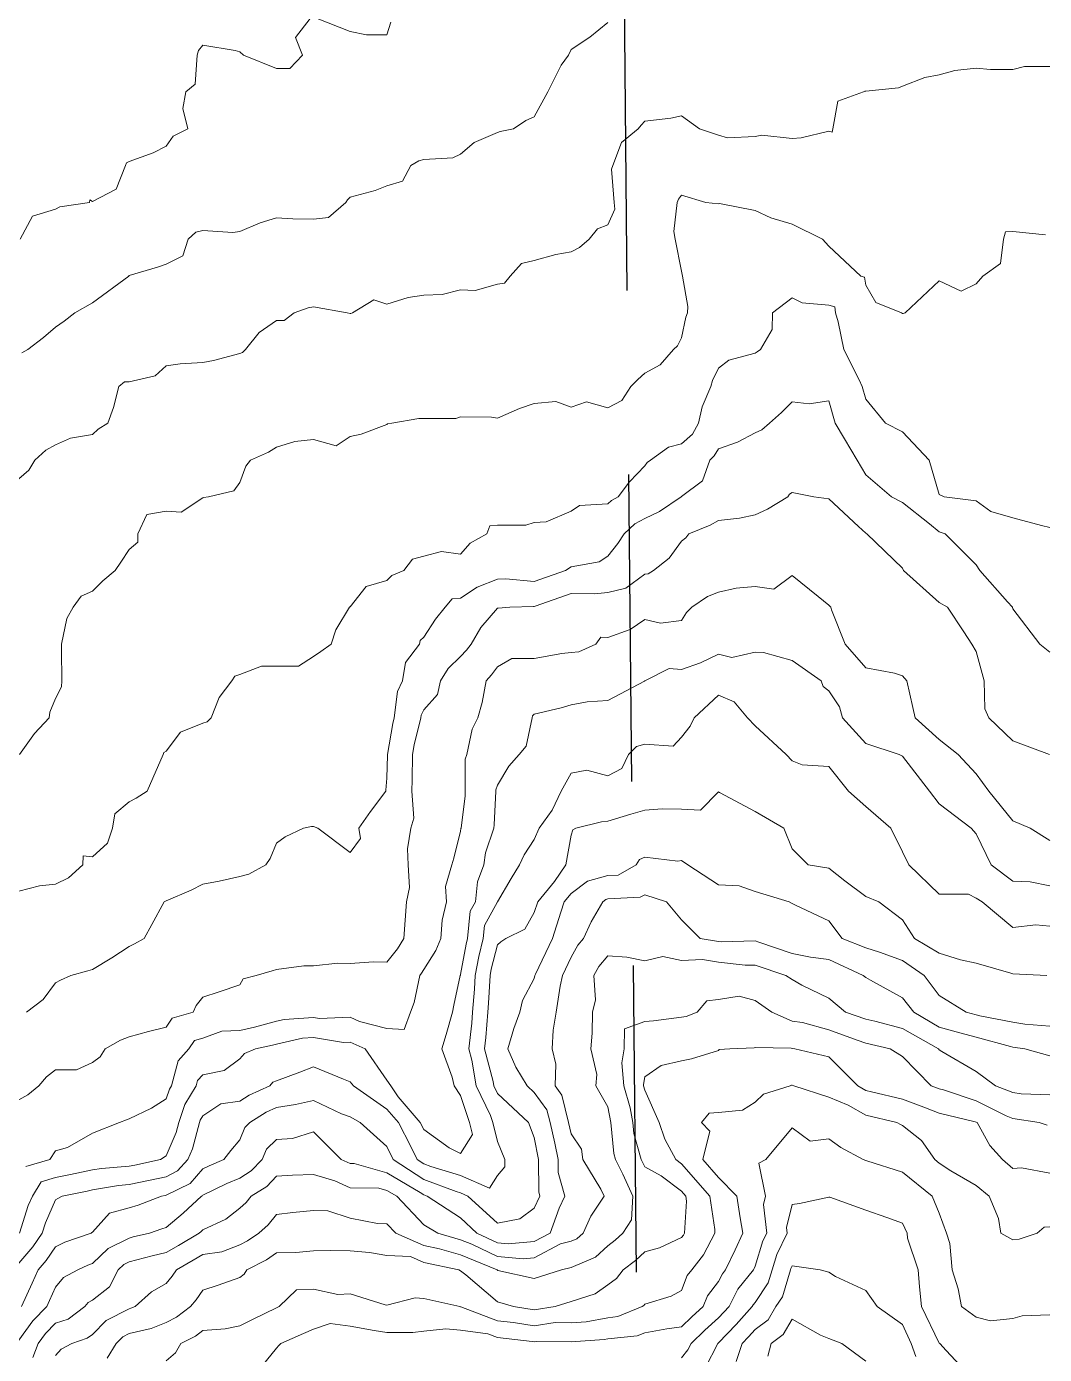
# Model space of a CAD drawing. Extents: x 537850 to 541798, y 6045627 to 6050132.
# Drawn here: x 540245.9 to 540328.9, y 6046808.1 to 6046916.4 of the extents above; entities that cross this region are included whole.
import ezdxf

# ---------------------------------------------------------------- set-up
doc = ezdxf.new("R2010")
doc.units = 0
doc.header["$LTSCALE"] = 5
doc.linetypes.add('DASHED2', pattern=[9.525, 6.35, -3.175])
doc.linetypes.add('foc-LSD', pattern=[8, 5, -3])
doc.layers.add('Contour_Line_Intermediate', color=7, linetype='DASHED2', true_color=0xd9d9d9)
doc.layers.add('Contour_Line_Major', color=7, linetype='Continuous', true_color=0x6b6b6b)
doc.layers.add('L-SECTION-LSD', color=7, linetype='foc-LSD')

msp = doc.modelspace()

# ---------------------------------------------------------------- linework, layer by layer
at = {"layer": 'Contour_Line_Intermediate', "linetype": 'Continuous', "lineweight": 13, "flags": 128}
for points, elevation in [([(540293.311, 6046916.685), (540291.844, 6046915.493), (540290.311, 6046914.5), (540290.094, 6046914.026), (540289.507, 6046913.222), (540288.406, 6046911.026), (540287.311, 6046908.994), (540286.634, 6046908.704), (540285.618, 6046908.026), (540284.529, 6046907.809), (540284.312, 6046907.719), (540282.426, 6046906.912), (540281.312, 6046905.946), (540280.682, 6046905.656), (540278.312, 6046905.524), (540277.914, 6046905.424), (540277.264, 6046905.026), (540276.569, 6046903.77), (540275.312, 6046903.373), (540274.348, 6046902.991), (540272.312, 6046902.44), (540272.095, 6046902.244), (540271.959, 6046902.027), (540270.541, 6046900.798), (540269.312, 6046900.65), (540267.65, 6046900.689), (540266.312, 6046900.77), (540264.979, 6046900.36), (540263.313, 6046899.666), (540262.765, 6046899.574), (540260.313, 6046899.738), (540259.735, 6046899.605), (540259.121, 6046899.027), (540258.667, 6046897.672), (540257.313, 6046897.002), (540256.603, 6046896.736), (540254.313, 6046896.063), (540254.286, 6046896.054), (540254.274, 6046896.027), (540251.313, 6046893.834), (540249.871, 6046893.027), (540249.006, 6046892.335), (540248.313, 6046891.859), (540247.336, 6046891.004), (540246.059, 6046890.027), (540245.573, 6046889.768)], 893.957), ([(540329.309, 6046913.095), (540327.24, 6046913.095), (540326.31, 6046912.854), (540324.471, 6046912.864), (540323.31, 6046912.976), (540321.565, 6046912.771), (540320.31, 6046912.435), (540319.136, 6046912.2), (540317.31, 6046911.496), (540316.975, 6046911.361), (540314.31, 6046911.081), (540314.243, 6046911.093), (540314.131, 6046911.026), (540312.052, 6046910.284), (540311.629, 6046908.026), (540311.579, 6046907.758), (540311.31, 6046907.822), (540309.055, 6046907.281), (540308.31, 6046907.23), (540305.842, 6046907.495), (540305.311, 6046907.401), (540303.04, 6046907.297), (540302.311, 6046907.502), (540300.764, 6046908.026), (540299.311, 6046909.077), (540298.435, 6046908.902), (540296.311, 6046908.637), (540296.024, 6046908.314), (540295.768, 6046908.026), (540294.417, 6046906.921), (540293.698, 6046905.026), (540293.614, 6046904.723), (540293.812, 6046902.027), (540293.868, 6046901.47), (540293.311, 6046900.206), (540292.473, 6046899.865), (540291.779, 6046899.027), (540290.985, 6046898.354), (540290.311, 6046897.991), (540289.068, 6046897.784), (540287.311, 6046897.282), (540286.278, 6046897.06), (540285.36, 6046896.027), (540284.883, 6046895.455), (540284.312, 6046895.376), (540282.483, 6046894.855), (540281.312, 6046894.907), (540279.815, 6046894.524), (540278.312, 6046894.46), (540277.05, 6046894.289), (540275.312, 6046893.724), (540274.245, 6046894.094), (540272.504, 6046893.027), (540272.356, 6046892.983), (540272.312, 6046892.979), (540272.072, 6046893.027), (540269.312, 6046893.504), (540268.897, 6046893.443), (540267.749, 6046893.027), (540266.944, 6046892.396), (540266.312, 6046892.393), (540264.91, 6046891.429), (540263.789, 6046890.027), (540263.545, 6046889.794), (540263.313, 6046889.713), (540261.188, 6046889.152), (540260.313, 6046888.967), (540258.469, 6046888.871), (540257.313, 6046888.704), (540256.439, 6046887.901), (540254.313, 6046887.398), (540253.938, 6046887.402), (540253.478, 6046887.027), (540253.022, 6046885.318), (540252.561, 6046884.028), (540251.785, 6046883.555), (540251.313, 6046883.108), (540249.516, 6046882.824), (540248.313, 6046882.263), (540247.508, 6046881.833), (540246.629, 6046881.028), (540246.142, 6046880.199), (540245.313, 6046879.498)], 892.957), ([(540328.965, 6046899.371), (540326.31, 6046899.666), (540325.707, 6046899.629), (540325.548, 6046899.027), (540325.287, 6046897.05), (540323.849, 6046896.027), (540323.31, 6046895.402), (540322.086, 6046894.803), (540320.31, 6046895.636), (540317.525, 6046893.027), (540317.364, 6046892.973), (540317.31, 6046892.966), (540317.239, 6046893.027), (540315.15, 6046893.867), (540314.31, 6046895.283), (540314.215, 6046895.932), (540313.918, 6046896.027), (540311.31, 6046898.472), (540310.788, 6046899.027), (540308.31, 6046900.266), (540306.572, 6046900.765), (540305.311, 6046901.362), (540302.407, 6046901.93), (540302.311, 6046901.918), (540301.293, 6046902.027), (540299.311, 6046902.604), (540299.053, 6046902.284), (540298.944, 6046902.027), (540298.693, 6046899.644), (540298.792, 6046899.027), (540299.311, 6046896.433), (540299.388, 6046896.027), (540299.831, 6046893.547), (540299.805, 6046893.027), (540299.665, 6046892.673), (540299.311, 6046890.997), (540298.988, 6046890.35), (540298.665, 6046890.027), (540297.554, 6046888.784), (540296.311, 6046888.109), (540295.736, 6046887.602), (540295.173, 6046887.027), (540294.444, 6046885.894), (540293.311, 6046885.29), (540291.564, 6046885.775), (540290.311, 6046885.33), (540289.077, 6046885.793), (540287.311, 6046885.646), (540286.098, 6046885.241), (540284.312, 6046884.43), (540283.816, 6046884.524), (540281.312, 6046884.547), (540280.922, 6046884.417), (540278.312, 6046884.417), (540277.916, 6046884.424), (540275.718, 6046884.028), (540275.356, 6046883.984), (540275.312, 6046883.936), (540273.197, 6046883.143), (540272.312, 6046882.946), (540271.161, 6046882.179), (540269.312, 6046882.707), (540267.806, 6046882.534), (540266.312, 6046882.084), (540265.657, 6046881.683), (540264.2, 6046881.028), (540263.801, 6046880.539), (540263.313, 6046879.191), (540262.824, 6046878.516), (540260.784, 6046878.028), (540260.372, 6046877.969), (540260.313, 6046877.942), (540258.546, 6046876.794), (540257.313, 6046876.85), (540255.739, 6046876.601), (540255.006, 6046875.028), (540255.006, 6046874.335), (540254.313, 6046873.729), (540253.629, 6046872.712), (540253.169, 6046872.028), (540252.153, 6046871.188), (540251.313, 6046870.344), (540250.41, 6046869.931), (540249.743, 6046869.028), (540249.239, 6046868.103), (540248.794, 6046866.028), (540248.798, 6046865.543), (540248.821, 6046863.029), (540248.788, 6046862.554), (540248.313, 6046861.606), (540247.849, 6046860.493), (540247.787, 6046860.029), (540246.593, 6046858.749), (540245.379, 6046857.029)], 891.957), ([(540245.313, 6046845.896), (540247.009, 6046846.334), (540248.313, 6046846.45), (540249.372, 6046846.97), (540250.523, 6046848.029), (540250.569, 6046848.773), (540251.313, 6046848.695), (540252.548, 6046849.794), (540252.961, 6046851.029), (540253.136, 6046852.206), (540254.313, 6046853.17), (540254.875, 6046853.467), (540255.773, 6046854.029), (540256.24, 6046855.102), (540257.078, 6046857.029), (540257.145, 6046857.197), (540257.313, 6046857.29), (540258.489, 6046858.853), (540260.313, 6046859.578), (540260.651, 6046859.69), (540260.989, 6046860.029), (540261.653, 6046861.688), (540262.659, 6046863.029), (540262.916, 6046863.425), (540263.313, 6046863.541), (540265.099, 6046864.242), (540266.312, 6046864.242), (540268.105, 6046864.235), (540269.312, 6046865.015), (540269.909, 6046865.432), (540270.763, 6046866.028), (540271.151, 6046867.19), (540272.254, 6046869.028), (540272.288, 6046869.053), (540272.312, 6046869.057), (540273.605, 6046870.735), (540275.312, 6046871.209), (540275.711, 6046871.629), (540276.69, 6046872.028), (540277.384, 6046872.956), (540278.312, 6046873.185), (540279.766, 6046873.573), (540281.312, 6046873.363), (540282.09, 6046874.25), (540283.455, 6046875.028), (540283.677, 6046875.662), (540284.312, 6046875.725), (540286.614, 6046875.725), (540287.311, 6046875.943), (540288.288, 6046876.004), (540290.311, 6046876.86), (540291.009, 6046877.33), (540293.311, 6046877.472), (540293.6, 6046877.739), (540294.155, 6046878.028), (540295.075, 6046879.264), (540296.311, 6046880.548), (540296.516, 6046880.823), (540296.792, 6046881.028), (540298.258, 6046882.081), (540299.311, 6046882.344), (540300.193, 6046883.145), (540300.684, 6046884.028), (540300.98, 6046885.359), (540301.706, 6046887.027), (540301.82, 6046887.518), (540302.311, 6046888.505), (540303.158, 6046889.18), (540305.311, 6046889.742), (540305.48, 6046889.858), (540305.748, 6046890.027), (540306.68, 6046891.658), (540306.731, 6046893.027), (540308.31, 6046894.261), (540309.132, 6046893.849), (540311.31, 6046893.663), (540311.792, 6046893.509), (540311.863, 6046893.027), (540312.056, 6046892.281), (540312.542, 6046890.027), (540313.78, 6046887.557), (540314.035, 6046887.027), (540314.31, 6046885.99), (540315.915, 6046884.028), (540317.31, 6046883.335), (540319.481, 6046881.028), (540320.31, 6046878.228), (540320.713, 6046878.028), (540323.31, 6046877.703), (540324.512, 6046876.825), (540326.31, 6046876.322), (540328.635, 6046875.702), (540329.309, 6046875.522)], 890.957), ([(540245.313, 6046828.88), (540246.048, 6046829.296), (540246.957, 6046830.03), (540247.582, 6046830.761), (540248.313, 6046831.327), (540250.016, 6046831.327), (540251.313, 6046831.934), (540251.948, 6046832.395), (540252.343, 6046833.03), (540253.599, 6046833.744), (540254.313, 6046834.01), (540255.89, 6046834.453), (540257.313, 6046834.798), (540257.806, 6046835.537), (540259.517, 6046836.03), (540259.778, 6046836.564), (540260.313, 6046837.252), (540261.646, 6046837.697), (540263.313, 6046838.252), (540263.595, 6046838.747), (540264.646, 6046839.03), (540265.945, 6046839.397), (540266.312, 6046839.52), (540268.544, 6046839.798), (540269.312, 6046839.81), (540271.304, 6046840.037), (540272.312, 6046840.004), (540274.212, 6046840.13), (540275.312, 6046840.097), (540276.16, 6046841.181), (540276.677, 6046842.03), (540276.804, 6046843.537), (540276.897, 6046845.029), (540277.156, 6046846.185), (540277.05, 6046848.029), (540276.986, 6046849.355), (540277.245, 6046851.029), (540277.498, 6046851.843), (540277.347, 6046854.029), (540277.374, 6046854.967), (540277.402, 6046857.029), (540277.529, 6046857.811), (540278.078, 6046860.029), (540278.105, 6046860.235), (540278.312, 6046860.67), (540279.424, 6046861.916), (540279.683, 6046863.029), (540280.301, 6046864.04), (540281.312, 6046865.015), (540281.795, 6046865.545), (540282.157, 6046866.028), (540282.958, 6046867.382), (540284.312, 6046868.964), (540284.376, 6046868.964), (540285.31, 6046869.028), (540287.251, 6046869.088), (540287.311, 6046869.083), (540287.396, 6046869.113), (540290.311, 6046870.145), (540292.222, 6046870.118), (540293.311, 6046870.225), (540294.762, 6046870.578), (540296.311, 6046871.734), (540296.593, 6046871.746), (540297.037, 6046872.028), (540298.306, 6046873.033), (540299.311, 6046874.429), (540299.646, 6046874.693), (540299.905, 6046875.028), (540301.63, 6046875.709), (540302.311, 6046876.094), (540304.034, 6046876.304), (540305.311, 6046876.573), (540306.319, 6046877.019), (540307.967, 6046878.028), (540308.095, 6046878.243), (540308.31, 6046878.37), (540310.097, 6046878.028), (540311.31, 6046877.876), (540313.738, 6046875.6), (540314.31, 6046875.063), (540314.417, 6046875.028), (540317.31, 6046872.211), (540317.385, 6046872.028), (540320.31, 6046869.423), (540320.975, 6046869.028), (540322.306, 6046867.032), (540322.955, 6046866.028), (540323.31, 6046865.413), (540323.963, 6046863.029), (540324.027, 6046860.746), (540324.334, 6046860.029), (540326.31, 6046858.149), (540329.295, 6046857.043)], 888.957), ([(540245.9, 6046823.444), (540247.832, 6046824.03), (540248.313, 6046824.74), (540249.276, 6046824.993), (540251.313, 6046826.166), (540253.529, 6046827.03), (540254.083, 6046827.26), (540254.313, 6046827.336), (540256.128, 6046828.216), (540257.313, 6046828.966), (540257.581, 6046829.762), (540257.744, 6046830.03), (540258.289, 6046832.054), (540259.166, 6046833.03), (540259.625, 6046833.717), (540260.313, 6046833.915), (540261.868, 6046834.474), (540263.313, 6046834.544), (540264.522, 6046834.821), (540266.312, 6046835.285), (540266.922, 6046835.42), (540269.312, 6046835.601), (540269.824, 6046835.518), (540272.312, 6046835.618), (540273.073, 6046835.269), (540275.312, 6046834.688), (540276.715, 6046834.627), (540277.237, 6046836.03), (540277.528, 6046836.813), (540277.996, 6046839.03), (540278.135, 6046839.207), (540278.312, 6046839.498), (540279.286, 6046841.056), (540279.712, 6046842.03), (540279.799, 6046843.542), (540280.171, 6046845.029), (540280.069, 6046846.272), (540280.601, 6046848.029), (540280.747, 6046848.594), (540281.312, 6046850.784), (540281.338, 6046851.003), (540281.346, 6046851.029), (540281.674, 6046853.666), (540281.692, 6046854.029), (540281.692, 6046856.648), (540281.826, 6046857.029), (540282.243, 6046859.097), (540282.714, 6046860.029), (540283.064, 6046861.276), (540283.382, 6046863.029), (540283.825, 6046863.515), (540284.312, 6046864.164), (540285.477, 6046864.863), (540287.311, 6046864.863), (540289.543, 6046865.26), (540290.311, 6046865.357), (540290.931, 6046865.409), (540292.316, 6046866.028), (540292.743, 6046866.596), (540293.311, 6046866.576), (540295.135, 6046867.205), (540296.311, 6046868.023), (540297.595, 6046867.744), (540299.311, 6046867.958), (540299.722, 6046868.617), (540300.142, 6046869.028), (540301.426, 6046869.913), (540302.311, 6046870.258), (540303.762, 6046870.577), (540305.311, 6046870.731), (540306.826, 6046870.513), (540308.31, 6046871.629), (540310.438, 6046869.901), (540311.31, 6046869.21), (540311.48, 6046869.028), (540311.525, 6046868.813), (540312.639, 6046866.028), (540314.31, 6046864.081), (540316.67, 6046863.669), (540317.31, 6046863.452), (540317.664, 6046863.029), (540318.139, 6046860.858), (540318.353, 6046860.029), (540320.31, 6046858.245), (540321.841, 6046857.029), (540323.31, 6046855.448), (540324.35, 6046854.029), (540326.31, 6046851.633), (540327.719, 6046851.029), (540329.309, 6046850.024)], 887.957), ([(540245.362, 6046818.031), (540246.079, 6046820.265), (540246.421, 6046821.031), (540247.148, 6046822.196), (540248.313, 6046822.55), (540249.541, 6046822.803), (540251.313, 6046823.168), (540252.049, 6046823.294), (540254.313, 6046823.472), (540254.774, 6046823.569), (540256.854, 6046824.03), (540257.313, 6046824.327), (540258.127, 6046826.217), (540258.346, 6046827.03), (540258.842, 6046828.501), (540259.772, 6046830.03), (540259.887, 6046830.456), (540260.313, 6046830.93), (540262.059, 6046831.283), (540263.313, 6046832.23), (540263.69, 6046832.652), (540264.593, 6046833.03), (540265.992, 6046833.35), (540266.312, 6046833.433), (540268.438, 6046833.905), (540269.312, 6046833.971), (540271.772, 6046833.57), (540272.312, 6046833.592), (540273.534, 6046833.03), (540275.312, 6046830.481), (540275.619, 6046830.03), (540276.22, 6046829.122), (540278.021, 6046827.03), (540278.312, 6046826.471), (540280.364, 6046824.978), (540281.312, 6046824.525), (540282.28, 6046826.061), (540282.037, 6046827.03), (540281.312, 6046829.247), (540280.776, 6046830.03), (540280.617, 6046830.725), (540279.78, 6046833.03), (540280.137, 6046834.204), (540280.642, 6046836.03), (540280.75, 6046836.592), (540281.28, 6046839.03), (540281.292, 6046839.049), (540281.312, 6046839.094), (540281.766, 6046841.576), (540281.881, 6046842.03), (540282.09, 6046844.251), (540282.51, 6046845.029), (540282.693, 6046846.648), (540283.212, 6046848.029), (540283.328, 6046849.012), (540284.009, 6046851.029), (540284.042, 6046851.299), (540284.178, 6046854.029), (540284.178, 6046854.163), (540284.312, 6046854.543), (540285.248, 6046856.092), (540286.088, 6046857.029), (540286.639, 6046857.702), (540287.132, 6046860.029), (540287.164, 6046860.177), (540287.311, 6046860.31), (540289.507, 6046860.833), (540290.311, 6046861.074), (540291.617, 6046861.335), (540293.311, 6046861.433), (540296.296, 6046863.014), (540296.311, 6046863.023), (540296.318, 6046863.029), (540298.288, 6046864.052), (540299.311, 6046863.963), (540300.845, 6046864.494), (540302.311, 6046865.215), (540303.395, 6046864.944), (540305.311, 6046865.362), (540305.986, 6046865.353), (540308.31, 6046864.684), (540310.684, 6046863.029), (540310.858, 6046862.577), (540311.31, 6046862.219), (540312.186, 6046860.905), (540312.429, 6046860.029), (540314.31, 6046857.923), (540317.044, 6046857.029), (540317.31, 6046856.903), (540319.51, 6046854.029), (540320.31, 6046853.016), (540322.901, 6046851.029), (540323.31, 6046850.559), (540324.537, 6046848.029), (540326.31, 6046846.715), (540327.699, 6046846.64), (540329.309, 6046846.321)], 886.957), ([(540245.313, 6046815.575), (540246.448, 6046816.896), (540247.214, 6046818.031), (540247.481, 6046818.863), (540248.313, 6046820.729), (540248.498, 6046820.846), (540248.837, 6046821.031), (540250.89, 6046821.454), (540251.313, 6046821.541), (540253.438, 6046821.906), (540254.313, 6046821.974), (540256.013, 6046822.331), (540257.313, 6046822.619), (540258.256, 6046823.087), (540259.085, 6046824.03), (540259.454, 6046824.889), (540260.032, 6046827.03), (540260.103, 6046827.24), (540260.313, 6046827.585), (540261.78, 6046828.563), (540263.313, 6046828.772), (540264.081, 6046829.261), (540265.755, 6046830.03), (540266.018, 6046830.324), (540266.312, 6046830.447), (540268.215, 6046831.128), (540269.312, 6046831.579), (540271.78, 6046830.562), (540272.312, 6046830.366), (540272.58, 6046830.03), (540275.312, 6046828.122), (540276.252, 6046827.03), (540277.266, 6046825.076), (540277.757, 6046824.03), (540278.312, 6046823.67), (540278.892, 6046823.45), (540281.312, 6046822.716), (540283.666, 6046821.676), (540284.312, 6046822.727), (540284.915, 6046823.427), (540284.907, 6046824.03), (540284.312, 6046825.49), (540283.924, 6046827.03), (540283.736, 6046827.606), (540282.564, 6046830.03), (540282.228, 6046832.113), (540281.989, 6046833.03), (540282.221, 6046835.121), (540282.288, 6046836.03), (540282.442, 6046837.899), (540282.505, 6046839.03), (540282.785, 6046840.556), (540283.16, 6046842.03), (540283.259, 6046843.082), (540284.311, 6046845.029), (540284.311, 6046845.03), (540284.312, 6046845.03), (540285.423, 6046846.918), (540286.119, 6046848.029), (540286.49, 6046848.85), (540287.311, 6046850.116), (540287.703, 6046851.029), (540288.773, 6046852.491), (540289.515, 6046854.029), (540290.311, 6046855.497), (540291.58, 6046855.76), (540293.311, 6046855.293), (540294.439, 6046855.901), (540294.982, 6046857.029), (540295.647, 6046857.693), (540296.311, 6046857.883), (540298.622, 6046857.718), (540299.311, 6046858.443), (540300.012, 6046859.328), (540300.35, 6046860.029), (540302.311, 6046861.861), (540303.601, 6046861.319), (540304.677, 6046860.029), (540305.311, 6046859.368), (540307.823, 6046857.029), (540308.31, 6046856.522), (540309.141, 6046856.199), (540311.31, 6046856.039), (540312.914, 6046854.029), (540314.31, 6046852.779), (540316.36, 6046851.029), (540317.31, 6046849.104), (540317.816, 6046848.029), (540320.31, 6046845.652), (540322.687, 6046845.652), (540323.31, 6046845.331), (540323.804, 6046845.029), (540326.31, 6046842.944), (540328.186, 6046843.153), (540329.309, 6046843.051)], 885.957), ([(540245.313, 6046809.295), (540246.464, 6046810.88), (540247.6, 6046812.031), (540247.822, 6046812.522), (540248.313, 6046813.609), (540248.947, 6046814.397), (540250.117, 6046815.031), (540250.928, 6046815.416), (540251.313, 6046815.552), (540252.586, 6046816.758), (540254.313, 6046817.624), (540254.636, 6046817.707), (540255.97, 6046818.031), (540256.981, 6046818.362), (540257.313, 6046818.486), (540258.707, 6046819.636), (540260.211, 6046821.031), (540260.279, 6046821.064), (540260.313, 6046821.103), (540262.277, 6046822.066), (540263.313, 6046822.51), (540264.242, 6046823.101), (540265.146, 6046824.03), (540265.489, 6046824.853), (540266.312, 6046825.657), (540267.617, 6046825.725), (540269.312, 6046826.286), (540271.568, 6046824.03), (540272.312, 6046823.696), (540272.65, 6046823.692), (540275.312, 6046822.949), (540278.008, 6046821.334), (540278.312, 6046821.137), (540278.593, 6046821.031), (540281.312, 6046819.258), (540282.623, 6046818.031), (540284.312, 6046817.228), (540285.192, 6046817.15), (540287.311, 6046817.336), (540288.606, 6046818.031), (540289.337, 6046820.056), (540289.798, 6046821.031), (540289.256, 6046822.975), (540289.249, 6046824.03), (540288.998, 6046825.344), (540288.593, 6046827.03), (540288.345, 6046828.064), (540287.311, 6046829.495), (540286.744, 6046830.03), (540285.797, 6046831.544), (540285.164, 6046833.03), (540285.635, 6046834.706), (540286.121, 6046836.03), (540286.346, 6046836.995), (540287.311, 6046838.778), (540287.36, 6046839.03), (540287.405, 6046839.123), (540288.789, 6046842.03), (540289.463, 6046844.181), (540289.754, 6046845.029), (540290.311, 6046845.71), (540291.635, 6046846.705), (540293.311, 6046847.156), (540294.143, 6046847.198), (540295.615, 6046848.029), (540295.876, 6046848.464), (540296.311, 6046848.662), (540299.005, 6046848.335), (540299.311, 6046848.384), (540299.821, 6046848.029), (540302.311, 6046846.4), (540304.004, 6046846.336), (540305.311, 6046845.853), (540308.081, 6046845.029), (540308.31, 6046844.891), (540308.588, 6046844.752), (540311.31, 6046843.462), (540312.399, 6046842.03), (540314.31, 6046841.279), (540315.424, 6046840.915), (540317.31, 6046840.232), (540319.068, 6046839.03), (540320.31, 6046837.397), (540322.485, 6046836.03), (540323.31, 6046835.811), (540323.613, 6046835.727), (540326.31, 6046835.212), (540327.285, 6046835.054), (540329.309, 6046834.903)], 883.958), ([(540246.466, 6046807.879), (540246.907, 6046809.031), (540247.499, 6046809.846), (540248.313, 6046810.671), (540249.333, 6046811.011), (540250.701, 6046812.031), (540250.974, 6046812.37), (540251.313, 6046812.554), (540252.703, 6046813.641), (540253.417, 6046815.031), (540253.877, 6046815.467), (540254.313, 6046815.686), (540256.176, 6046816.167), (540257.313, 6046816.443), (540258.317, 6046817.026), (540260.009, 6046818.031), (540260.176, 6046818.168), (540260.313, 6046818.295), (540262.171, 6046819.172), (540263.313, 6046820.053), (540263.831, 6046820.513), (540264.247, 6046821.031), (540265.51, 6046821.833), (540266.312, 6046822.659), (540267.602, 6046822.741), (540269.312, 6046822.805), (540271.066, 6046822.277), (540272.312, 6046821.718), (540274.655, 6046821.687), (540275.312, 6046821.504), (540276.102, 6046821.031), (540278.312, 6046818.703), (540279.445, 6046818.031), (540281.312, 6046817.489), (540282.229, 6046817.113), (540284.312, 6046816.123), (540286.404, 6046815.938), (540287.311, 6046816.017), (540289.439, 6046817.159), (540290.311, 6046817.371), (540290.775, 6046817.567), (540291.282, 6046818.031), (540291.926, 6046819.416), (540293.018, 6046821.031), (540292.728, 6046821.614), (540291.278, 6046824.03), (540291.149, 6046824.868), (540290.311, 6046826.122), (540290.093, 6046827.03), (540289.555, 6046829.274), (540289.008, 6046830.03), (540289.066, 6046831.785), (540288.763, 6046833.03), (540288.845, 6046834.563), (540289.097, 6046836.03), (540289.427, 6046838.146), (540289.599, 6046839.03), (540290.311, 6046840.526), (540290.862, 6046841.479), (540291.33, 6046842.03), (540291.941, 6046843.399), (540292.887, 6046845.029), (540293.129, 6046845.211), (540293.311, 6046845.26), (540295.947, 6046845.394), (540296.311, 6046845.599), (540298.093, 6046845.029), (540299.311, 6046843.55), (540300.836, 6046842.03), (540302.311, 6046841.799), (540302.574, 6046841.767), (540305.311, 6046841.838), (540305.598, 6046841.742), (540308.31, 6046840.82), (540309.814, 6046840.526), (540311.31, 6046840.317), (540314.108, 6046839.03), (540314.31, 6046838.854), (540314.699, 6046838.641), (540317.31, 6046837.21), (540318.225, 6046836.03), (540320.31, 6046834.799), (540321.984, 6046834.355), (540323.31, 6046834.004), (540326.117, 6046833.222), (540326.31, 6046833.186), (540327.269, 6046833.03), (540329.309, 6046832.461)], 882.958), ([(540329.309, 6046829.297), (540326.967, 6046829.373), (540326.31, 6046829.474), (540324.877, 6046830.03), (540323.31, 6046831.183), (540320.514, 6046832.826), (540320.31, 6046832.959), (540320.24, 6046833.03), (540317.31, 6046834.699), (540315.044, 6046835.296), (540314.31, 6046835.468), (540312.669, 6046836.03), (540311.31, 6046837.169), (540309.102, 6046838.238), (540308.31, 6046838.696), (540307.815, 6046839.03), (540305.311, 6046839.871), (540304.491, 6046839.849), (540302.311, 6046840.118), (540301.02, 6046840.32), (540299.311, 6046840.244), (540297.777, 6046840.563), (540296.311, 6046840.213), (540294.84, 6046840.501), (540293.311, 6046840.615), (540292.582, 6046839.759), (540292.161, 6046839.03), (540292.306, 6046837.035), (540292.062, 6046836.03), (540292.021, 6046834.32), (540291.922, 6046833.03), (540292.403, 6046830.939), (540292.326, 6046830.03), (540293.311, 6046828.312), (540293.555, 6046827.03), (540293.795, 6046824.514), (540293.929, 6046824.03), (540294.518, 6046822.823), (540295.339, 6046821.031), (540295.226, 6046819.116), (540294.536, 6046818.031), (540293.904, 6046817.437), (540293.311, 6046816.991), (540292.287, 6046816.055), (540290.311, 6046815.221), (540289.533, 6046815.031), (540287.311, 6046814.318), (540284.355, 6046814.988), (540284.312, 6046815), (540284.276, 6046815.031), (540281.312, 6046816.245), (540279.601, 6046816.742), (540278.312, 6046817.015), (540276.02, 6046818.031), (540275.312, 6046818.789), (540274.537, 6046818.806), (540272.312, 6046819.251), (540270.498, 6046819.845), (540269.312, 6046819.876), (540267.631, 6046819.712), (540266.312, 6046819.544), (540265.638, 6046818.705), (540264.876, 6046818.031), (540263.943, 6046817.401), (540263.313, 6046817.075), (540261.844, 6046816.499), (540260.313, 6046816.282), (540259.527, 6046815.816), (540258.176, 6046815.031), (540257.82, 6046814.524), (540257.313, 6046813.907), (540256.119, 6046813.225), (540254.787, 6046812.031), (540254.449, 6046811.895), (540254.313, 6046811.864), (540252.433, 6046810.911), (540251.313, 6046809.76), (540250.896, 6046809.449), (540249.643, 6046809.031), (540248.768, 6046808.577), (540248.313, 6046808.041)], 881.958), ([(540329.09, 6046826.811), (540328.45, 6046827.03), (540326.31, 6046827.362), (540325.768, 6046827.572), (540323.31, 6046828.802), (540320.652, 6046829.688), (540320.31, 6046829.769), (540319.649, 6046830.03), (540317.31, 6046832.414), (540316.292, 6046833.03), (540314.31, 6046833.495), (540313.604, 6046833.736), (540311.31, 6046834.578), (540309.164, 6046835.176), (540308.31, 6046835.303), (540306.666, 6046836.03), (540305.311, 6046836.985), (540304.016, 6046837.324), (540302.311, 6046837.072), (540301.379, 6046836.962), (540300.573, 6046836.03), (540299.674, 6046835.666), (540299.311, 6046835.629), (540297.025, 6046835.316), (540296.311, 6046835.263), (540294.659, 6046834.682), (540294.637, 6046833.03), (540294.434, 6046831.907), (540294.614, 6046830.03), (540295.113, 6046828.228), (540295.341, 6046827.03), (540295.425, 6046826.145), (540296.013, 6046824.03), (540296.311, 6046823.419), (540297.643, 6046822.698), (540299.311, 6046821.431), (540299.66, 6046821.031), (540299.724, 6046820.617), (540299.555, 6046818.031), (540299.472, 6046817.869), (540299.311, 6046817.666), (540297.512, 6046816.829), (540296.311, 6046816.496), (540295.556, 6046815.786), (540294.552, 6046815.031), (540294.023, 6046814.319), (540293.311, 6046813.821), (540292.28, 6046813.062), (540290.311, 6046812.45), (540289.004, 6046812.031), (540287.311, 6046811.781), (540285.619, 6046812.031), (540284.312, 6046812.414), (540281.724, 6046814.618), (540281.312, 6046814.961), (540281.158, 6046815.031), (540278.312, 6046815.634), (540277.229, 6046816.114), (540275.312, 6046816.211), (540273.886, 6046816.457), (540272.312, 6046816.568), (540270.747, 6046816.596), (540269.312, 6046816.569), (540267.896, 6046816.448), (540266.312, 6046816.404), (540265.492, 6046815.851), (540263.907, 6046815.031), (540263.669, 6046814.674), (540263.313, 6046814.398), (540261.566, 6046813.778), (540260.313, 6046813.386), (540259.754, 6046812.59), (540259.294, 6046812.031), (540258.177, 6046811.167), (540257.313, 6046810.734), (540256.097, 6046810.247), (540254.313, 6046809.837), (540253.778, 6046809.566), (540253.257, 6046809.031), (540252.507, 6046807.837)], 880.958), ([(540329.309, 6046818.545), (540328.842, 6046818.498), (540328.281, 6046818.031), (540326.803, 6046817.537), (540326.31, 6046817.482), (540325.309, 6046818.031), (540325.129, 6046819.211), (540324.369, 6046821.031), (540323.31, 6046821.906), (540321.247, 6046823.093), (540320.31, 6046823.735), (540319.936, 6046824.03), (540318.852, 6046825.573), (540317.31, 6046826.807), (540317.158, 6046826.878), (540316.861, 6046827.03), (540314.31, 6046827.631), (540312.876, 6046828.464), (540311.31, 6046829.114), (540308.455, 6046830.03), (540308.31, 6046830.079), (540308.261, 6046830.08), (540308.147, 6046830.03), (540305.998, 6046829.343), (540305.311, 6046828.697), (540304.285, 6046828.056), (540302.311, 6046827.846), (540301.553, 6046827.788), (540300.922, 6046827.03), (540301.609, 6046826.328), (540301.039, 6046824.03), (540302.311, 6046822.558), (540303.807, 6046821.031), (540304.084, 6046819.258), (540304.307, 6046818.031), (540303.667, 6046816.674), (540302.893, 6046815.031), (540302.633, 6046814.708), (540302.311, 6046814.07), (540301.417, 6046812.924), (540301.081, 6046812.031), (540300.147, 6046811.195), (540299.311, 6046810.378), (540298.116, 6046810.226), (540296.311, 6046809.908), (540295.69, 6046809.652), (540293.311, 6046809.406), (540292.996, 6046809.346), (540290.311, 6046809.167), (540287.477, 6046809.197), (540287.311, 6046809.172), (540287.146, 6046809.197), (540284.312, 6046809.506), (540283.539, 6046809.804), (540281.312, 6046810.101), (540280.119, 6046810.223), (540278.312, 6046810.022), (540277.417, 6046809.926), (540275.312, 6046809.933), (540274.26, 6046810.083), (540272.312, 6046810.451), (540270.695, 6046810.648), (540269.312, 6046810.197), (540268.503, 6046809.84), (540266.666, 6046809.031), (540266.489, 6046808.855), (540266.312, 6046808.639), (540265.145, 6046807.199)], 878.958), ([(540329.309, 6046811.358), (540327.048, 6046811.292), (540326.31, 6046811.073), (540324.474, 6046810.867), (540323.31, 6046811.178), (540322.104, 6046812.031), (540321.852, 6046813.488), (540321.368, 6046815.031), (540321.172, 6046817.169), (540320.905, 6046818.031), (540320.31, 6046819.642), (540319.734, 6046821.031), (540317.31, 6046822.989), (540314.413, 6046823.927), (540314.31, 6046823.948), (540314.113, 6046824.03), (540312.281, 6046825.001), (540311.31, 6046825.712), (540309.789, 6046825.509), (540308.31, 6046826.594), (540306.178, 6046824.03), (540305.613, 6046823.728), (540306.144, 6046821.031), (540305.986, 6046820.355), (540306.246, 6046818.031), (540305.943, 6046817.399), (540305.311, 6046815.339), (540305.212, 6046815.13), (540305.165, 6046815.031), (540303.894, 6046813.448), (540303.177, 6046812.031), (540302.767, 6046811.575), (540302.311, 6046811.106), (540301.216, 6046810.126), (540300.095, 6046809.031), (540299.831, 6046808.511), (540299.311, 6046807.869)], 877.958), ([(540323.126, 6046806.031), (540320.876, 6046808.465), (540320.359, 6046809.031), (540320.31, 6046809.062), (540318.869, 6046812.031), (540318.704, 6046813.637), (540318.598, 6046815.031), (540317.73, 6046817.61), (540317.701, 6046818.031), (540317.31, 6046818.831), (540316.045, 6046819.296), (540314.31, 6046819.884), (540311.398, 6046820.943), (540311.31, 6046820.943), (540308.912, 6046820.429), (540308.31, 6046820.349), (540307.873, 6046818.468), (540307.922, 6046818.031), (540307.075, 6046816.267), (540306.695, 6046815.031), (540306.379, 6046813.962), (540305.311, 6046812.382), (540305.154, 6046812.187), (540305.075, 6046812.031), (540303.767, 6046810.575), (540302.311, 6046809.08), (540302.285, 6046809.057), (540302.259, 6046809.031), (540301.265, 6046807.077)], 876.958), ([(540318.385, 6046807.956), (540318.018, 6046809.031), (540317.31, 6046810.565), (540315.24, 6046812.031), (540314.31, 6046813.347), (540311.842, 6046814.499), (540311.31, 6046814.828), (540310.601, 6046815.031), (540308.31, 6046815.35), (540308.207, 6046815.135), (540308.175, 6046815.031), (540307.521, 6046812.821), (540306.987, 6046812.031), (540306.376, 6046810.966), (540305.311, 6046810.18), (540304.767, 6046809.575), (540304.237, 6046809.031), (540303.771, 6046807.571)], 875.958)]:
    msp.add_lwpolyline(points, dxfattribs=dict(at, elevation=elevation))
at = {"layer": 'Contour_Line_Major', "linetype": 'Continuous', "lineweight": 15, "flags": 128}
for points, elevation in [([(540269.061, 6046917.026), (540267.863, 6046915.475), (540268.436, 6046914.026), (540267.401, 6046912.938), (540266.312, 6046912.929), (540263.625, 6046914.026), (540263.313, 6046914.294), (540262.937, 6046914.401), (540260.313, 6046914.838), (540259.945, 6046914.394), (540259.837, 6046914.026), (540259.676, 6046911.663), (540258.937, 6046911.026), (540258.668, 6046909.671), (540259.076, 6046908.026), (540257.903, 6046907.436), (540257.313, 6046906.606), (540256.26, 6046906.079), (540254.313, 6046905.371), (540254.083, 6046905.256), (540254.009, 6046905.026), (540253.245, 6046903.095), (540251.313, 6046902.108), (540251.105, 6046902.235), (540251.077, 6046902.027), (540248.67, 6046901.67), (540248.313, 6046901.474), (540246.431, 6046900.909), (540245.435, 6046899.027)], 894.957), ([(540275.632, 6046916.706), (540275.312, 6046915.69), (540273.648, 6046915.69), (540272.312, 6046915.956), (540269.637, 6046917.026)], 894.957), ([(540245.93, 6046836.03), (540247.292, 6046837.051), (540248.313, 6046838.413), (540248.703, 6046838.64), (540249.546, 6046839.03), (540250.934, 6046839.409), (540251.313, 6046839.513), (540252.897, 6046840.446), (540254.313, 6046841.389), (540254.733, 6046841.609), (540255.532, 6046842.03), (540256.161, 6046843.182), (540257.169, 6046845.029), (540257.259, 6046845.083), (540257.313, 6046845.094), (540259.36, 6046845.982), (540260.313, 6046846.467), (540261.644, 6046846.698), (540263.313, 6046847.074), (540264.064, 6046847.278), (540265.429, 6046848.029), (540265.793, 6046848.549), (540266.312, 6046849.795), (540267.014, 6046850.327), (540268.522, 6046851.029), (540269.173, 6046851.169), (540269.312, 6046851.152), (540269.68, 6046851.029), (540272.312, 6046849.055), (540273.143, 6046850.198), (540273.03, 6046851.029), (540273.955, 6046852.386), (540275.207, 6046854.029), (540275.227, 6046854.114), (540275.312, 6046855.106), (540275.365, 6046856.976), (540275.365, 6046857.029), (540275.778, 6046859.562), (540275.894, 6046860.029), (540276.174, 6046862.167), (540276.583, 6046863.029), (540276.826, 6046864.515), (540277.961, 6046866.028), (540278.013, 6046866.328), (540278.312, 6046866.586), (540279.271, 6046868.069), (540280.045, 6046869.028), (540280.626, 6046869.713), (540281.312, 6046869.765), (540282.659, 6046870.681), (540284.312, 6046871.324), (540284.994, 6046871.346), (540287.311, 6046871.125), (540289.863, 6046872.028), (540290.311, 6046872.335), (540292.61, 6046872.729), (540293.311, 6046873.184), (540294.114, 6046874.225), (540294.621, 6046875.028), (540295.498, 6046875.841), (540296.311, 6046876.263), (540297.503, 6046876.836), (540299.272, 6046878.028), (540299.288, 6046878.05), (540299.311, 6046878.067), (540301.008, 6046879.331), (540301.615, 6046881.028), (540301.98, 6046881.359), (540302.311, 6046881.954), (540303.866, 6046882.473), (540305.311, 6046883.25), (540305.839, 6046883.499), (540306.483, 6046884.028), (540307.441, 6046884.897), (540308.31, 6046885.778), (540309.716, 6046885.622), (540311.31, 6046885.85), (540311.821, 6046884.028), (540312.586, 6046882.752), (540313.62, 6046881.028), (540314.31, 6046879.833), (540316.42, 6046878.028), (540317.31, 6046877.56), (540319.509, 6046875.829), (540320.31, 6046875.182), (540320.781, 6046875.028), (540323.31, 6046872.499), (540323.604, 6046872.028), (540325.868, 6046869.47), (540326.272, 6046869.028), (540326.31, 6046868.89), (540328.51, 6046866.028), (540329.309, 6046865.36)], 889.957), ([(540245.545, 6046812.031), (540246.407, 6046813.937), (540246.901, 6046815.031), (540247.554, 6046815.791), (540248.313, 6046816.916), (540249.069, 6046817.275), (540251.215, 6046818.031), (540251.275, 6046818.069), (540251.313, 6046818.089), (540252.708, 6046819.636), (540254.313, 6046820.074), (540255.033, 6046820.31), (540256.954, 6046821.031), (540257.251, 6046821.093), (540257.313, 6046821.106), (540259.268, 6046822.076), (540260.313, 6046823.266), (540260.826, 6046823.517), (540262.023, 6046824.03), (540262.586, 6046824.757), (540263.313, 6046825.629), (540263.725, 6046826.618), (540264.147, 6046827.03), (540265.47, 6046827.872), (540266.312, 6046828.259), (540267.85, 6046828.493), (540269.312, 6046828.837), (540271.599, 6046827.744), (540272.312, 6046827.506), (540273.115, 6046827.03), (540275.312, 6046825.077), (540275.803, 6046824.03), (540278.312, 6046822.404), (540280.935, 6046821.407), (540281.312, 6046821.293), (540281.906, 6046821.031), (540284.312, 6046818.835), (540286.148, 6046819.195), (540287.311, 6046820.059), (540287.771, 6046821.031), (540287.671, 6046821.39), (540287.654, 6046824.03), (540287.311, 6046825.819), (540286.847, 6046827.03), (540284.312, 6046829.414), (540284.014, 6046830.03), (540283.957, 6046830.385), (540283.266, 6046833.03), (540283.371, 6046833.971), (540283.523, 6046836.03), (540283.583, 6046836.758), (540283.711, 6046839.03), (540283.804, 6046839.537), (540284.312, 6046841.529), (540284.589, 6046841.752), (540284.992, 6046842.03), (540286.55, 6046842.791), (540287.311, 6046844.155), (540287.611, 6046845.029), (540288.965, 6046846.683), (540289.873, 6046848.029), (540290.311, 6046850.468), (540290.45, 6046850.89), (540290.694, 6046851.029), (540292.787, 6046851.553), (540293.311, 6046851.589), (540295.17, 6046852.17), (540296.311, 6046852.496), (540297.728, 6046852.612), (540299.311, 6046852.582), (540300.854, 6046852.485), (540302.311, 6046853.977), (540302.404, 6046853.936), (540305.311, 6046852.386), (540307.639, 6046851.029), (540308.31, 6046849.351), (540309.632, 6046848.029), (540311.31, 6046847.762), (540312.617, 6046846.723), (540314.31, 6046845.452), (540315.37, 6046845.029), (540317.31, 6046843.562), (540318.28, 6046842.03), (540320.31, 6046840.841), (540322.037, 6046840.302), (540323.31, 6046840.021), (540326.138, 6046839.201), (540326.31, 6046839.156), (540329.067, 6046839.03)], 884.958), ([(540329.309, 6046822.902), (540327.008, 6046823.332), (540326.31, 6046823.298), (540325.453, 6046824.03), (540324.437, 6046825.158), (540323.406, 6046827.03), (540323.31, 6046827.078), (540323.238, 6046827.102), (540320.31, 6046827.796), (540319.045, 6046828.295), (540317.31, 6046828.952), (540314.797, 6046829.543), (540314.31, 6046829.658), (540313.67, 6046830.03), (540311.31, 6046832.387), (540308.543, 6046833.03), (540308.31, 6046833.065), (540308.248, 6046833.092), (540305.311, 6046833.139), (540305.212, 6046833.128), (540303.24, 6046833.03), (540302.362, 6046832.979), (540302.311, 6046832.917), (540300.118, 6046832.223), (540299.311, 6046832.06), (540297.65, 6046831.69), (540296.311, 6046830.761), (540296.199, 6046830.142), (540296.21, 6046830.03), (540296.311, 6046829.665), (540297.492, 6046827.03), (540297.958, 6046825.678), (540298.831, 6046824.03), (540299.311, 6046823.666), (540301.607, 6046821.031), (540302.03, 6046818.311), (540302.012, 6046818.031), (540301.1, 6046816.242), (540300.137, 6046815.031), (540299.775, 6046814.567), (540299.311, 6046813.336), (540298.452, 6046812.889), (540296.311, 6046812.225), (540296.228, 6046812.114), (540296.11, 6046812.031), (540294.128, 6046811.215), (540293.311, 6046811.13), (540291.546, 6046810.796), (540290.311, 6046810.714), (540289.008, 6046810.727), (540287.311, 6046810.477), (540285.615, 6046810.727), (540284.312, 6046810.869), (540281.32, 6046812.023), (540281.312, 6046812.024), (540281.244, 6046812.031), (540278.312, 6046812.683), (540277.596, 6046812.746), (540275.312, 6046812.151), (540275.17, 6046812.172), (540272.312, 6046813.066), (540271.309, 6046813.034), (540269.312, 6046813.462), (540267.933, 6046813.41), (540266.527, 6046812.031), (540266.378, 6046811.965), (540266.312, 6046811.936), (540264.362, 6046810.981), (540263.313, 6046810.467), (540262.12, 6046810.224), (540260.313, 6046810.092), (540259.715, 6046809.629), (540258.521, 6046809.031), (540258.084, 6046808.26), (540257.313, 6046807.602)], 879.958), ([(540314.31, 6046807.58), (540312.367, 6046809.031), (540311.31, 6046809.424), (540310.623, 6046809.718), (540308.31, 6046811.003), (540307.591, 6046809.75), (540306.616, 6046809.031), (540306.335, 6046808.007)], 874.958)]:
    msp.add_lwpolyline(points, dxfattribs=dict(at, elevation=elevation))
at = {"layer": 'L-SECTION-LSD', "flags": 128}
msp.add_lwpolyline([(540288.29, 6047599.807), (540295.78, 6046795.592)], dxfattribs=at)

doc.saveas('drawing.dxf')
